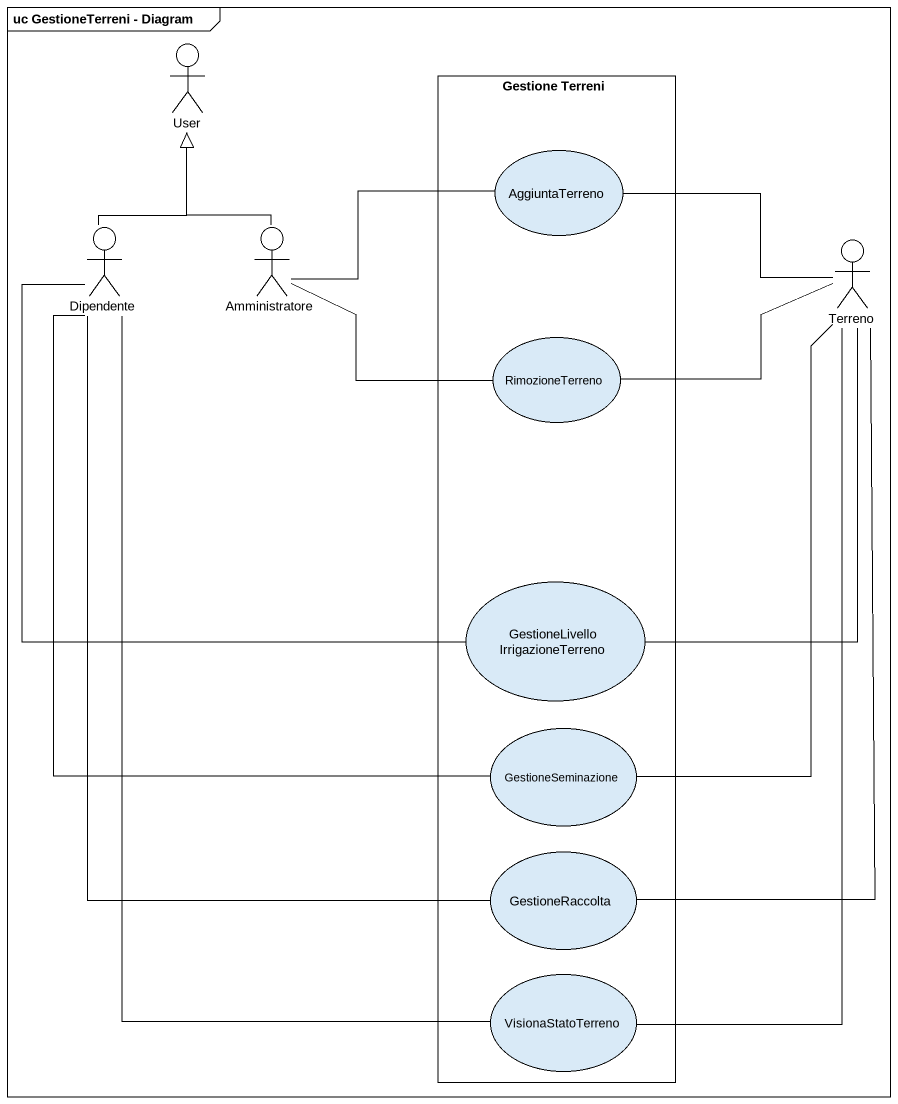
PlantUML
@startuml
mainframe uc GestioneTerreni - Diagram
actor User
rectangle "Gestione Terreni" as Gestione_Terreni {
  usecase AggiuntaTerreno
  usecase RimozioneTerreno
  usecase "GestioneLivelloIrrigazioneTerreno" as GestioneLivelloIrrigazioneTe
  usecase GestioneSeminazione
  usecase GestioneRaccolta
  usecase VisionaStatoTerreno
}
actor Dipendente
actor Amministratore
actor Terreno
AggiuntaTerreno -right- Terreno
Dipendente -up-|> User
Dipendente -- GestioneLivelloIrrigazioneTe
Amministratore -up-|> User
Amministratore -right- AggiuntaTerreno
Amministratore -right- RimozioneTerreno
RimozioneTerreno -right- Terreno
GestioneLivelloIrrigazioneTe -up- Terreno
GestioneSeminazione -up- Dipendente
GestioneSeminazione -up- Terreno
GestioneRaccolta -up- Dipendente
GestioneRaccolta -up- Terreno
VisionaStatoTerreno -up- Dipendente
VisionaStatoTerreno -up- Terreno
@enduml
